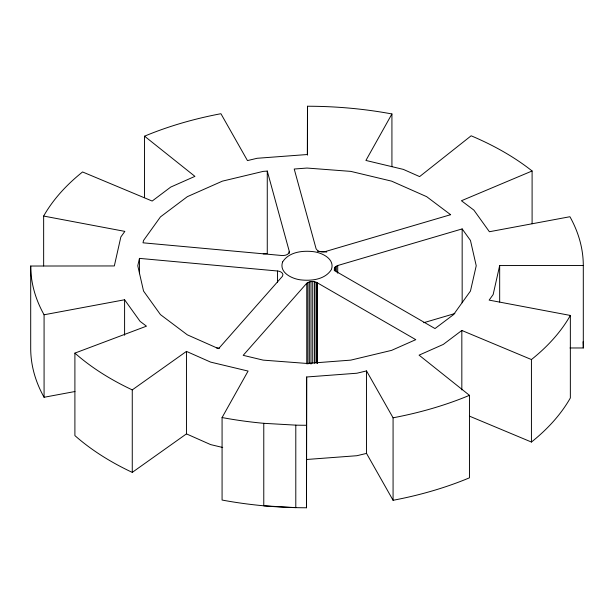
<?xml version="1.0" encoding="UTF-8"?>
<svg xmlns="http://www.w3.org/2000/svg" width="614" height="614" viewBox="0 0 614 614"><rect width="100%" height="100%" fill="white"/><g stroke="black" fill="none" stroke-linecap="round" stroke-linejoin="round"><path stroke-width="0.92" d="M74.969 391.517L44.078 397.273L44.078 314.782L124.596 299.77L140.107 321.383L146.47 326.172L74.9 353.111L74.9 435.602A277.06 159.962 0 0 0 132.263 472.381L132.263 389.89L186.456 351.392L210.64 362.114L248.087 371.063L222.076 417.551L222.076 500.042A276.3 159.517 0 0 0 306.516 507.763L306.662 376.988L356.88 373.228L366.535 370.917L393.075 417.796L393.075 500.287A277.06 159.962 0 0 0 469.457 477.822L469.457 395.332L419.078 355.145L443.27 344.431L461.828 330.462L531.432 359.551L531.432 442.042L469.764 416.269M391.924 166.709L391.924 113.958A276.3 159.517 0 0 0 307.484 106.237L307.338 154.521L257.12 158.282L247.465 160.592L220.925 113.713A277.06 159.962 0 0 0 144.543 136.178L144.543 197.57M306.516 507.763L306.662 376.988M289.286 251.372C289.232 254.948 284.566 255.723 281.742 255.501L143.008 242.814L143.538 240.465L160.446 216.903L187.339 196.672L222.391 181.145L263.199 171.383L267.267 171.076L289.286 251.372L289.286 253.29M139.455 258.379L137.774 265.755L143.538 291.044L160.446 314.606L187.339 334.837L218.569 348.675L282.432 276.285C284.428 273.23 280.038 271.004 277.459 270.997L139.455 258.379L139.455 273.721M334.346 268.855L335.236 266.936L337.715 265.524L462.165 228.915L470.462 240.465L476.226 265.755L470.462 291.044L453.554 314.606L435.004 328.559L336.288 271.572L335.236 270.774L334.346 268.855L334.346 270.774M391.924 113.958L365.913 160.446L403.36 169.395L419.608 176.602L471.145 135.794A278.587 160.845 0 0 1 532.1 170.984L532.1 223.742M306.754 283.261L243.19 355.337L263.199 360.126L307 363.457L350.801 360.126L391.609 350.364L415.785 339.657L317.545 282.939C314.353 280.936 309.801 280.989 306.754 283.261L306.754 363.833M132.263 472.381L186.456 433.883L186.456 351.392M532.1 170.984L461.429 200.74L473.893 210.126L489.404 231.739L569.922 216.727A276.3 159.517 0 0 1 583.3 265.478L583.3 347.969L569.992 347.977M423.737 322.711L454.851 313.554M393.075 500.287L366.535 453.408L356.88 455.718L306.662 459.479M263.199 253.874L267.267 253.567L267.267 171.076M44.078 397.273A276.3 159.517 0 0 1 30.7 348.522L30.7 266.031L114.327 265.946L120.851 236.958L124.849 231.386L43.648 216.059L43.648 265.939M499.673 302.011L499.673 265.563L583.3 265.478M222.076 417.551A276.3 159.517 0 0 0 263.774 423.315L295.794 425.141A276.3 159.517 0 0 0 306.516 425.272M317.492 251.341L326.763 252.047M216.55 347.915L219.405 348.176M531.432 442.042A277.06 159.962 0 0 0 570.352 397.941L570.352 315.45L489.151 300.123L493.149 294.551L499.673 265.563M222.705 447.483L210.64 444.605L186.456 433.883M144.543 136.178L194.922 176.364L170.73 187.078L152.172 201.047L82.568 171.958A277.06 159.962 0 0 0 43.648 216.059M462.165 228.915L462.165 302.771M461.828 330.462L461.828 389.936M366.535 370.917L366.535 453.408M337.715 265.524L337.715 273.199M336.288 266.146L336.288 271.902M335.236 266.936L335.236 270.774M334.569 267.865L334.569 270.743M317.545 282.939L317.545 363.511M317.369 282.785L317.369 363.358M316.793 282.501L316.793 363.074M316.041 282.133L316.041 362.705M314.46 281.696L314.46 363.227M312.733 281.511L312.733 363.043M310.991 281.588L310.991 364.079M309.341 281.918L309.341 363.45M307.89 282.494L307.89 364.025M307.484 106.237L307.484 155.15M295.794 425.141L295.794 507.632L263.774 505.806L263.774 423.315M277.459 270.997L277.459 282.509M124.596 299.77L124.596 335.259M583.07 341.775A276.3 159.517 0 0 1 583.3 347.969M570.352 315.45A277.06 159.962 0 0 1 531.432 359.551M469.457 395.332A277.06 159.962 0 0 1 393.075 417.796M132.263 389.89A277.06 159.962 0 0 1 74.9 353.111M44.078 314.782A276.3 159.517 0 0 1 30.7 266.031M282.601 261.978C278.84 272.555 291.903 278.771 300.461 279.838C311.336 281.128 325.075 279.669 331.399 269.531C335.16 258.954 322.097 252.738 313.539 251.671C302.664 250.382 288.925 251.84 282.601 261.978M450.622 214.7L325.451 251.517C322.281 252.27 317.845 252.047 316.118 248.831L294.221 169.027L307 168.052L350.801 171.383L391.609 181.145L426.661 196.672L450.622 214.7"/></g></svg>
